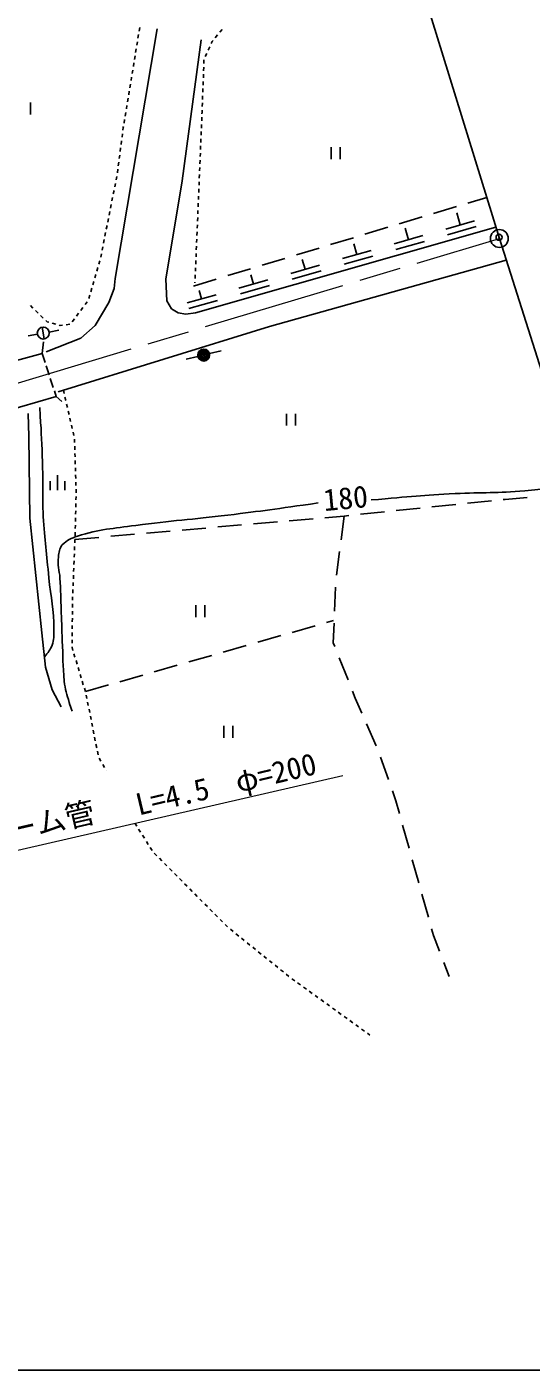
# Model space of a CAD drawing. Units: millimetres, scale not verified. Extents: x 40000 to 680000, y 20000 to 380000.
# Drawn here: x 321793 to 363994, y 205000 to 317404 of the extents above; entities that cross this region are included whole.
import ezdxf
from ezdxf.enums import TextEntityAlignment as Align

# ---------------------------------------------------------------- set-up
doc = ezdxf.new("R2010")
doc.units = ezdxf.units.MM
doc.header["$LTSCALE"] = 1000
doc.header["$PDMODE"] = 32
doc.header["$PDSIZE"] = 500
doc.linetypes.add('CHAIN', pattern=[18.5, 12, -1.5, 3.5, -1.5])
for name, color, linetype, lineweight in [('M-BGD', 7, 'Continuous', 25), ('M-BMK', 2, 'CHAIN', 13), ('M-BMK-SRVR', 3, 'Continuous', 25), ('M-STR-HTXT', 7, 'Continuous', 13), ('M-TTL-BAND', 7, 'Continuous', 25)]:
    doc.layers.add(name, color=color, linetype=linetype, lineweight=lineweight)
doc.layers.add('M-OTRS', color=6, linetype='Continuous')
doc.styles.add('ＭＳ ゴシック', font='')
doc.styles.get('ＭＳ ゴシック').set_extended_font_data('MS Gothic')

msp = doc.modelspace()

# ---------------------------------------------------------------- linework, layer by layer
at = {"layer": 'M-BGD'}
for p, q in [((332692, 317226), (329192, 296349)), ((331191, 317048), (331240, 317344)), ((338133, 317192), (337943, 316959)), ((330996, 315864), (331045, 316160)), ((331093, 316456), (331142, 316752)), ((334780, 304516), (336376, 316305)), ((337314, 316189), (337228, 316002)), ((337374, 316262), (337314, 316189)), ((337753, 316727), (337563, 316494)), ((330801, 314680), (330850, 314976)), ((330898, 315272), (330947, 315568)), ((336852, 315184), (336727, 314912)), ((337103, 315730), (336977, 315457)), ((330606, 313496), (330655, 313792)), ((330704, 314088), (330752, 314384)), ((336594, 314036), (336583, 313736)), ((336616, 314636), (336605, 314336)), ((330411, 312312), (330460, 312608)), ((330509, 312904), (330557, 313200)), ((336550, 312837), (336539, 312537)), ((336572, 313437), (336561, 313137)), ((330216, 311128), (330265, 311424)), ((330314, 311720), (330362, 312016)), ((336505, 311638), (336494, 311338)), ((336528, 312237), (336516, 311938)), ((322097, 311077), (322097, 310077)), ((330021, 309944), (330070, 310240)), ((330119, 310536), (330168, 310832)), ((336454, 310253), (336449, 310139)), ((336461, 310439), (336454, 310253)), ((336483, 311038), (336472, 310738)), ((329924, 309351), (329973, 309647)), ((336412, 309240), (336399, 308940)), ((336437, 309839), (336424, 309539)), ((329756, 308163), (329795, 308461)), ((329834, 308758), (329863, 308984)), ((329863, 308984), (329875, 309055)), ((336362, 308041), (336349, 307741)), ((336387, 308640), (336374, 308340)), ((329599, 306974), (329639, 307271)), ((329678, 307569), (329717, 307866)), ((336337, 307441), (336325, 307141)), ((347252, 307346), (347252, 306346)), ((348002, 307346), (348002, 306346)), ((329443, 305784), (329482, 306081)), ((329521, 306379), (329560, 306676)), ((336287, 306242), (336275, 305942)), ((336312, 306842), (336300, 306542)), ((329265, 304598), (329323, 304892)), ((329365, 305189), (329404, 305486)), ((336237, 305043), (336225, 304743)), ((336262, 305643), (336250, 305343)), ((329029, 303421), (329088, 303715)), ((329147, 304009), (329206, 304304)), ((333422, 296302), (334780, 304516)), ((336187, 303844), (336175, 303545)), ((336212, 304444), (336200, 304144)), ((328794, 302244), (328853, 302539)), ((328912, 302833), (328970, 303127)), ((336137, 302645), (336125, 302346)), ((336162, 303245), (336150, 302945)), ((358705, 302651), (360277, 303125)), ((328559, 301068), (328617, 301362)), ((328676, 301656), (328735, 301950)), ((336088, 301446), (336075, 301147)), ((336113, 302046), (336100, 301746)), ((352961, 300918), (354876, 301496)), ((355833, 301784), (357748, 302362)), ((358055, 300830), (357765, 301845)), ((328323, 299891), (328382, 300185)), ((328441, 300479), (328500, 300774)), ((361042, 300643), (335906, 293463)), ((336038, 300247), (336025, 299948)), ((336063, 300847), (336050, 300547)), ((350089, 300051), (352004, 300629)), ((353728, 299594), (353456, 300545)), ((359257, 301173), (356853, 300487)), ((359394, 300693), (356990, 300006)), ((328088, 298714), (328147, 299009)), ((328206, 299303), (328264, 299597)), ((335988, 299048), (335975, 298749)), ((336013, 299648), (336000, 299348)), ((347217, 299185), (349132, 299762)), ((349401, 298358), (349148, 299245)), ((354930, 299937), (352526, 299251)), ((355067, 299457), (352663, 298770)), ((327970, 298126), (328029, 298420)), ((335963, 298449), (335950, 298149)), ((341473, 297452), (343387, 298029)), ((342101, 292317), (361911, 297874)), ((344345, 298318), (346260, 298896)), ((345074, 297122), (344839, 297945)), ((350603, 298702), (348199, 298015)), ((350740, 298221), (348336, 297534)), ((327645, 296971), (327730, 297259)), ((327814, 297547), (327899, 297835)), ((335913, 297250), (335901, 296950)), ((335938, 297849), (335925, 297550)), ((338601, 296585), (340515, 297163)), ((346276, 297466), (343872, 296779)), ((346413, 296985), (344009, 296298)), ((327306, 295820), (327391, 296108)), ((327476, 296396), (327560, 296684)), ((329097, 295501), (329192, 296349)), ((333422, 296302), (333518, 294482)), ((335728, 295719), (337643, 296296)), ((335863, 296051), (335860, 295987)), ((335888, 296650), (335876, 296351)), ((341949, 296230), (339545, 295543)), ((342086, 295749), (339683, 295062)), ((340747, 295886), (340530, 296645)), ((326968, 294669), (327052, 294957)), ((327137, 295245), (327222, 295532)), ((328660, 294336), (329097, 295501)), ((337622, 294994), (335218, 294307)), ((337759, 294513), (335356, 293826)), ((336420, 294650), (336222, 295345)), ((322086, 294084), (322301, 293875)), ((322516, 293666), (322732, 293457)), ((325946, 293200), (326126, 293440)), ((326306, 293680), (326486, 293920)), ((326666, 294160), (326846, 294400)), ((327496, 292408), (328660, 294336)), ((333518, 294482), (333900, 293809)), ((333900, 293809), (334464, 293463)), ((334464, 293463), (335101, 293372)), ((335101, 293372), (335906, 293463)), ((322947, 293248), (323162, 293039)), ((323074, 292272), (323251, 291288)), ((323377, 292830), (323478, 292733)), ((323478, 292733), (323631, 292687)), ((323919, 292602), (324207, 292517)), ((324417, 286873), (342101, 292317)), ((324494, 292432), (324583, 292405)), ((324583, 292405), (324788, 292435)), ((325085, 292477), (325382, 292520)), ((325586, 292720), (325766, 292960)), ((326314, 291353), (327496, 292408)), ((322670, 291690), (321915, 291555)), ((323403, 290206), (326314, 291353)), ((323655, 291870), (324460, 292014)), ((318565, 288863), (323077, 290082)), ((323077, 290082), (323186, 291046)), ((323077, 290082), (323323, 289320)), ((338053, 290297), (337081, 290060)), ((323415, 289035), (323661, 288274)), ((336105, 289822), (335133, 289585)), ((323754, 287988), (324000, 287227)), ((324092, 286942), (324241, 286479)), ((324850, 287006), (324917, 286714)), ((319639, 285133), (324241, 286479)), ((324241, 286479), (324733, 286061)), ((324984, 286421), (325051, 286129)), ((325118, 285836), (325185, 285544)), ((321956, 283122), (321902, 285060)), ((325252, 285252), (325319, 284959)), ((325386, 284667), (325453, 284374)), ((343522, 285034), (343522, 284034)), ((344272, 285034), (344272, 284034)), ((325520, 284082), (325587, 283789)), ((325654, 283497), (325721, 283205)), ((322038, 276300), (321956, 283122)), ((325780, 282911), (325789, 282611)), ((325798, 282312), (325807, 282012)), ((325816, 281712), (325826, 281412)), ((325835, 281112), (325844, 280812)), ((325853, 280512), (325862, 280213)), ((325871, 279913), (325880, 279613)), ((323731, 278627), (323731, 279377)), ((324356, 278627), (324356, 279877)), ((324981, 278627), (324981, 279377)), ((325889, 279313), (325898, 279013)), ((325908, 278113), (325901, 277813)), ((325907, 278713), (325915, 278447)), ((325915, 278447), (325915, 278413)), ((358678, 277538), (360667, 277743)), ((361662, 277846), (361816, 277862)), ((361816, 277862), (363654, 278028)), ((325880, 276914), (325873, 276614)), ((325894, 277514), (325887, 277214)), ((349726, 276614), (351715, 276819)), ((352710, 276922), (354699, 277127)), ((355694, 277230), (357683, 277435)), ((323048, 266694), (322038, 276300)), ((325852, 275714), (325845, 275414)), ((325866, 276314), (325859, 276014)), ((334784, 275293), (336776, 275466)), ((337773, 275553), (339765, 275726)), ((340761, 275812), (342754, 275985)), ((343750, 276072), (345743, 276245)), ((346739, 276332), (348335, 276470)), ((348335, 276470), (348085, 274486)), ((348335, 276470), (348731, 276511)), ((325818, 274515), (325805, 274215)), ((325818, 274515), (327810, 274688)), ((325834, 274899), (325830, 274814)), ((325839, 275114), (325834, 274899)), ((328806, 274774), (330799, 274947)), ((331795, 275034), (333788, 275207)), ((325768, 273316), (325756, 273016)), ((325793, 273915), (325781, 273615)), ((347961, 273493), (347712, 271509)), ((325719, 272117), (325707, 271817)), ((325744, 272716), (325731, 272416)), ((325670, 270918), (325657, 270618)), ((325694, 271517), (325682, 271217)), ((325645, 270318), (325633, 270018)), ((347622, 270514), (347541, 268516)), ((325611, 269119), (325608, 268819)), ((325615, 269591), (325614, 269419)), ((325620, 269719), (325615, 269591)), ((335923, 269008), (335923, 268008)), ((336673, 269008), (336673, 268008)), ((325599, 267919), (325596, 267619)), ((325605, 268519), (325602, 268219)), ((346882, 267560), (347453, 267724)), ((323348, 263828), (323048, 266694)), ((325587, 266719), (325584, 266419)), ((325593, 267319), (325590, 267019)), ((341113, 265910), (343036, 266460)), ((343998, 266735), (345921, 267285)), ((347501, 267516), (347434, 265854)), ((325575, 265519), (325574, 265457)), ((325574, 265457), (325643, 265229)), ((325581, 266119), (325578, 265819)), ((338229, 265085), (340152, 265635)), ((347434, 265854), (347559, 265542)), ((325731, 264942), (325818, 264655)), ((325906, 264368), (325993, 264081)), ((335345, 264260), (337268, 264810)), ((347929, 264613), (348669, 262755)), ((323921, 261918), (323348, 263828)), ((326080, 263794), (326168, 263507)), ((326255, 263220), (326342, 262933)), ((329576, 262610), (331499, 263160)), ((332460, 263435), (334383, 263985)), ((324658, 260499), (323921, 261918)), ((326430, 262646), (326517, 262359)), ((326604, 262072), (326692, 261785)), ((326692, 261785), (328615, 262335)), ((326760, 261493), (326818, 261199)), ((326876, 260905), (326935, 260611)), ((349039, 261825), (349276, 261229)), ((349276, 261229), (349824, 259987)), ((326993, 260316), (327052, 260022)), ((327110, 259728), (327168, 259434)), ((327227, 259139), (327285, 258845)), ((327344, 258551), (327402, 258256)), ((338272, 258923), (338272, 257923)), ((339022, 258923), (339022, 257923)), ((350228, 259072), (351035, 257242)), ((327460, 257962), (327519, 257668)), ((327577, 257374), (327636, 257079)), ((327694, 256785), (327752, 256491)), ((351382, 256304), (352046, 254418)), ((327850, 256211), (327994, 255948)), ((328139, 255685), (328284, 255423)), ((328429, 255160), (328440, 255141)), ((352378, 253474), (352674, 252632)), ((352674, 252632), (352972, 251566)), ((330820, 250764), (330982, 250511)), ((331144, 250259), (331306, 250006)), ((331467, 249753), (331629, 249501)), ((353242, 250603), (353781, 248677)), ((331791, 249248), (331953, 248996)), ((332115, 248743), (332277, 248490)), ((332460, 248255), (332671, 248042)), ((332883, 247829), (333094, 247616)), ((333306, 247404), (333517, 247191)), ((354051, 247714), (354590, 245788)), ((333728, 246978), (333940, 246765)), ((334151, 246552), (334363, 246339)), ((334574, 246127), (334786, 245914)), ((334997, 245701), (335209, 245488)), ((335420, 245275), (335631, 245063)), ((335843, 244850), (336054, 244637)), ((336266, 244424), (336477, 244211)), ((336689, 243998), (336900, 243786)), ((354860, 244825), (355399, 242899)), ((337111, 243573), (337323, 243360)), ((337534, 243147), (337746, 242934)), ((337957, 242721), (338169, 242509)), ((338380, 242296), (338592, 242083)), ((338821, 241890), (339055, 241702)), ((355669, 241936), (355826, 241375)), ((339288, 241514), (339522, 241326)), ((339756, 241138), (339990, 240950)), ((340223, 240762), (340457, 240574)), ((355826, 241375), (356330, 240051)), ((340691, 240386), (340925, 240197)), ((341158, 240009), (341392, 239821)), ((341626, 239633), (341859, 239445)), ((342093, 239257), (342327, 239069)), ((342561, 238881), (342794, 238693)), ((343028, 238505), (343262, 238317)), ((356686, 239116), (357136, 237936)), ((343495, 238129), (343729, 237941)), ((343967, 237757), (344210, 237582)), ((344453, 237406), (344696, 237230)), ((344939, 237055), (345183, 236879)), ((345426, 236703), (345669, 236528)), ((345912, 236352), (346155, 236176)), ((346399, 236001), (346642, 235825)), ((346885, 235650), (347128, 235474)), ((347371, 235298), (347615, 235123)), ((347858, 234947), (348101, 234771)), ((348344, 234596), (348587, 234420)), ((348831, 234244), (349074, 234069)), ((349317, 233893), (349560, 233717)), ((349803, 233542), (350047, 233366)), ((350290, 233190), (350504, 233036))]:
    msp.add_line(p, q, dxfattribs=at)
for centre, radius in [((323163, 291780), 500), ((336590, 289940), 500), ((336590, 289940), 500), ((336590, 289940), 400), ((336590, 289940), 300), ((336590, 289940), 200), ((336590, 289940), 100), ((336590, 289940), 20)]:
    msp.add_circle(centre, radius, dxfattribs=at)
for points, knots in [([(323259, 264683), (323592, 265059), (323740, 265238), (323904, 265668), (324086, 266142), (324041, 266452), (324050, 266960), (324079, 268666), (323789, 269609), (323632, 271308), (323446, 273311), (323274, 274429), (323168, 276438), (323064, 278397), (323160, 279500), (323086, 281460), (323025, 283060), (322996, 283582), (322867, 285553)], [0, 0, 0, 0, 1, 1, 1, 2, 2, 2, 3, 3, 3, 4, 4, 4, 5, 5, 5, 6, 6, 6, 6]), ([(367014, 281783), (366880, 281015), (366847, 280667), (366485, 280065), (366205, 279598), (366067, 279253), (365585, 279001), (364834, 278609), (364298, 278678), (363456, 278591), (361195, 278359), (359912, 278473), (357643, 278346), (354890, 278191), (353996, 278106), (350602, 277813)], [0, 0, 0, 0, 1, 1, 1, 2, 2, 2, 3, 3, 3, 4, 4, 4, 5, 5, 5, 5]), ([(346181, 277568), (342520, 277045), (341571, 276910), (338608, 276544), (335607, 276174), (333908, 276102), (330913, 275685), (328993, 275417), (327877, 275381), (326033, 274783), (325488, 274606), (325138, 274485), (324760, 274055), (324484, 273741), (324493, 273450), (324432, 273036), (324332, 272352), (324522, 271962), (324559, 271271), (324672, 269226), (324670, 268078), (324760, 266032), (324817, 264717), (324780, 263974), (324923, 262666), (325002, 261948), (325121, 261552), (325342, 260865), (325434, 260578), (325465, 260476), (325596, 260137)], [0, 0, 0, 0, 1, 1, 1, 2, 2, 2, 3, 3, 3, 4, 4, 4, 5, 5, 5, 6, 6, 6, 7, 7, 7, 8, 8, 8, 9, 9, 9, 10, 10, 10, 10])]:
    msp.add_open_spline(points, degree=3, knots=knots, dxfattribs=at)
msp.add_point((336590, 289940), dxfattribs=at)
at = {"layer": 'M-BMK'}
msp.add_line((301307, 281692), (361334, 299695), dxfattribs=at)
at = {"layer": 'M-BMK-SRVR'}
for p, q in [((361334, 299695), (351664, 331092)), ((369808, 272974), (361334, 299695))]:
    msp.add_line(p, q, dxfattribs=at)
msp.add_circle((361334, 299695), 750, dxfattribs=at)
at = {"layer": 'M-OTRS'}
msp.add_point((361308, 299798), dxfattribs=at)
at = {"layer": 'M-STR-HTXT'}
msp.add_line((314587, 247031), (348236, 254768), dxfattribs=at)
at = {"layer": 'M-TTL-BAND'}
msp.add_line((40000, 205000), (579000, 205000), dxfattribs=at)

# ---------------------------------------------------------------- texts
at = {"layer": 'M-BGD', "style": 'ＭＳ ゴシック'}
msp.add_text('180', height=1833, rotation=5.397, dxfattribs=at).set_placement((346739, 276332), align=Align.BOTTOM_LEFT)
at = {"layer": 'M-STR-HTXT', "style": 'ＭＳ ゴシック'}
for s, rotation, p in [('φ=200', 13.355, (339612, 252785)), ('L=4.5', 13.355, (331282, 250870)), ('ヒューム管', 12.967, (315587, 247543))]:
    msp.add_text(s, height=1833, rotation=rotation, dxfattribs=at).set_placement(p, align=Align.BOTTOM_LEFT)

doc.saveas('drawing.dxf')
